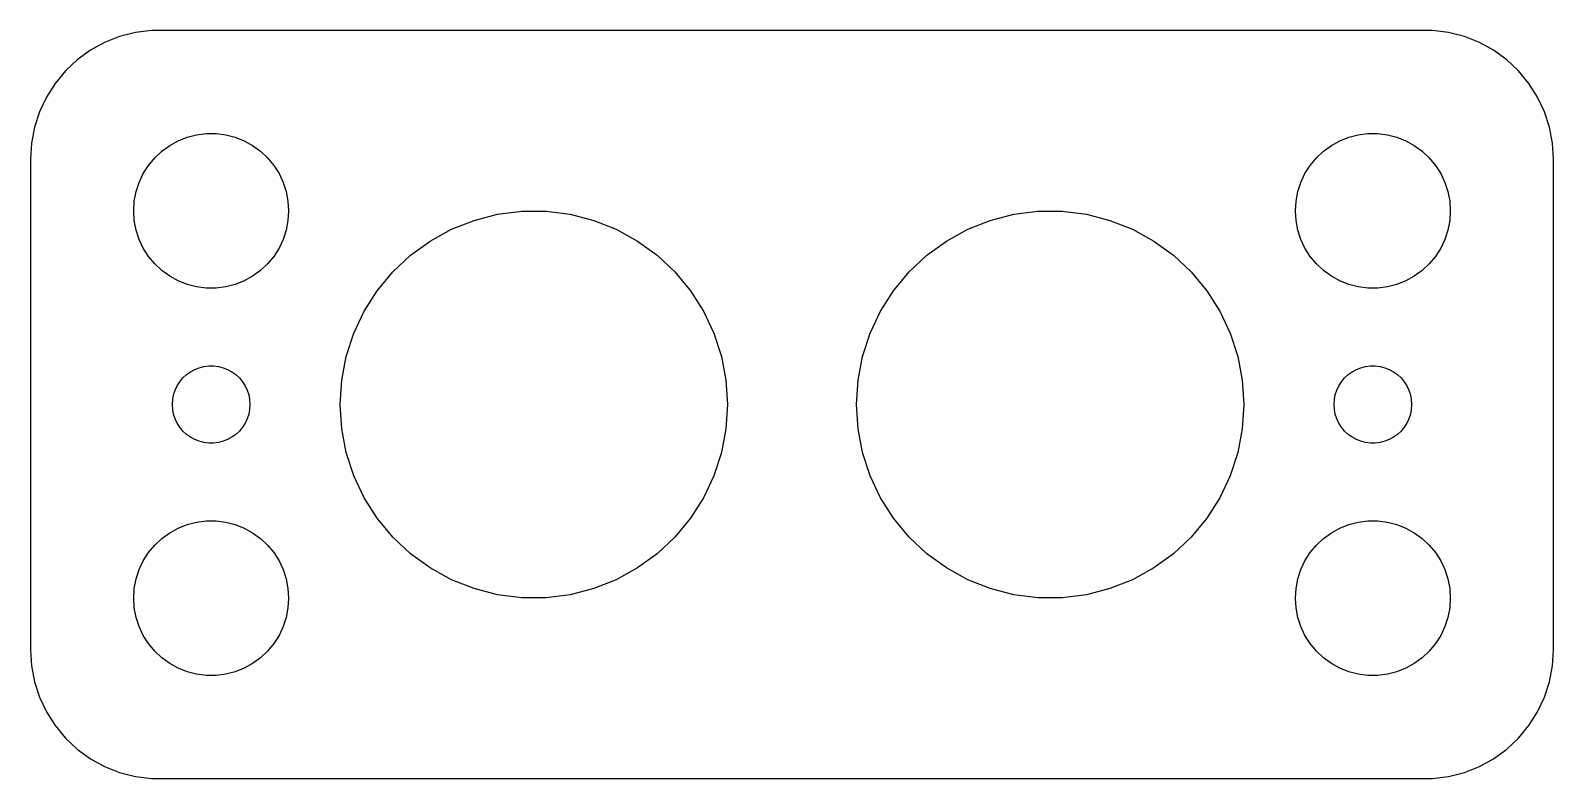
# Model space of a CAD drawing. Header units: metres. Extents: x -29.5 to 29.5, y -14.5 to 14.5.
import ezdxf

# ---------------------------------------------------------------- set-up
doc = ezdxf.new("R2010")
doc.units = ezdxf.units.M

msp = doc.modelspace()

# ---------------------------------------------------------------- linework, layer by layer
for p, q in [((-26.0451, 14.2553), (-26.6289, 14.0241)), ((-25.4369, 14.4114), (-26.0451, 14.2553)), ((-24.8139, 14.4901), (-25.4369, 14.4114)), ((24.8139, 14.4901), (-24.8139, 14.4901)), ((25.4369, 14.4114), (24.8139, 14.4901)), ((26.0451, 14.2553), (25.4369, 14.4114)), ((26.6289, 14.0241), (26.0451, 14.2553)), ((-27.1791, 13.7216), (-27.6871, 13.3526)), ((-26.6289, 14.0241), (-27.1791, 13.7216)), ((27.1791, 13.7216), (26.6289, 14.0241)), ((27.6871, 13.3526), (27.1791, 13.7216)), ((-27.6871, 13.3526), (-28.1448, 12.9227)), ((28.1448, 12.9227), (27.6871, 13.3526)), ((-28.5451, 12.4389), (-28.8815, 11.9088)), ((-28.1448, 12.9227), (-28.5451, 12.4389)), ((28.5451, 12.4389), (28.1448, 12.9227)), ((28.8815, 11.9088), (28.5451, 12.4389)), ((-28.8815, 11.9088), (-29.1489, 11.3406)), ((29.1489, 11.3406), (28.8815, 11.9088)), ((-29.1489, 11.3406), (-29.3429, 10.7434)), ((29.3429, 10.7434), (29.1489, 11.3406)), ((-29.3429, 10.7434), (-29.4606, 10.1267)), ((29.4606, 10.1267), (29.3429, 10.7434)), ((-29.4606, 10.1267), (-29.5, 9.5)), ((-24.4123, 9.81154), (-24.1075, 10.033)), ((-24.1075, 10.033), (-23.7773, 10.2145)), ((-23.7773, 10.2145), (-23.427, 10.3532)), ((-23.427, 10.3532), (-23.0621, 10.4469)), ((-23.0621, 10.4469), (-22.6884, 10.4941)), ((-22.6884, 10.4941), (-22.3116, 10.4941)), ((-22.3116, 10.4941), (-21.9379, 10.4469)), ((-21.9379, 10.4469), (-21.5729, 10.3532)), ((-21.5729, 10.3532), (-21.2227, 10.2145)), ((-21.2227, 10.2145), (-20.8925, 10.033)), ((-20.8925, 10.033), (-20.5877, 9.81154)), ((20.5877, 9.81154), (20.8925, 10.033)), ((20.8925, 10.033), (21.2227, 10.2145)), ((21.2227, 10.2145), (21.5729, 10.3532)), ((21.5729, 10.3532), (21.9379, 10.4469)), ((21.9379, 10.4469), (22.3116, 10.4941)), ((22.3116, 10.4941), (22.6884, 10.4941)), ((22.6884, 10.4941), (23.0621, 10.4469)), ((23.0621, 10.4469), (23.427, 10.3532)), ((23.427, 10.3532), (23.7773, 10.2145)), ((23.7773, 10.2145), (24.1075, 10.033)), ((24.1075, 10.033), (24.4123, 9.81154)), ((29.5, 9.5), (29.4606, 10.1267)), ((-29.5, 9.5), (-29.5, -9.5)), ((-24.927, 9.26335), (-24.6869, 9.55363)), ((-24.6869, 9.55363), (-24.4123, 9.81154)), ((-20.5877, 9.81154), (-20.3131, 9.55363)), ((-20.3131, 9.55363), (-20.0729, 9.26335)), ((20.0729, 9.26335), (20.3131, 9.55363)), ((20.3131, 9.55363), (20.5877, 9.81154)), ((24.4123, 9.81154), (24.6869, 9.55363)), ((24.6869, 9.55363), (24.927, 9.26335)), ((29.5, -9.5), (29.5, 9.5)), ((-25.2893, 8.60437), (-25.1289, 8.94525)), ((-25.1289, 8.94525), (-24.927, 9.26335)), ((-20.0729, 9.26335), (-19.8711, 8.94525)), ((-19.8711, 8.94525), (-19.7107, 8.60437)), ((19.7107, 8.60437), (19.8711, 8.94525)), ((19.8711, 8.94525), (20.0729, 9.26335)), ((24.927, 9.26335), (25.1289, 8.94525)), ((25.1289, 8.94525), (25.2893, 8.60437)), ((-25.4057, 8.24606), (-25.2893, 8.60437)), ((-19.7107, 8.60437), (-19.5942, 8.24606)), ((19.5942, 8.24606), (19.7107, 8.60437)), ((25.2893, 8.60437), (25.4057, 8.24606)), ((-25.5, 7.5), (-25.4763, 7.87599)), ((-25.4763, 7.87599), (-25.4057, 8.24606)), ((-19.5942, 8.24606), (-19.5237, 7.87599)), ((-19.5237, 7.87599), (-19.5, 7.5)), ((19.5, 7.5), (19.5237, 7.87599)), ((19.5237, 7.87599), (19.5942, 8.24606)), ((25.4057, 8.24606), (25.4763, 7.87599)), ((25.4763, 7.87599), (25.5, 7.5)), ((-25.4763, 7.12399), (-25.5, 7.5)), ((-25.4057, 6.75392), (-25.4763, 7.12399)), ((-19.5237, 7.12399), (-19.5942, 6.75392)), ((-19.5, 7.5), (-19.5237, 7.12399)), ((-13.1933, 6.78619), (-12.3176, 7.13292)), ((-12.3176, 7.13292), (-11.4053, 7.36714)), ((-11.4053, 7.36714), (-10.4709, 7.4852)), ((-10.4709, 7.4852), (-9.52907, 7.4852)), ((-9.52907, 7.4852), (-8.59464, 7.36714)), ((-8.59464, 7.36714), (-7.68236, 7.13292)), ((-7.68236, 7.13292), (-6.80664, 6.78619)), ((6.80664, 6.78619), (7.68236, 7.13292)), ((7.68236, 7.13292), (8.59464, 7.36714)), ((8.59464, 7.36714), (9.52907, 7.4852)), ((9.52907, 7.4852), (10.4709, 7.4852)), ((10.4709, 7.4852), (11.4053, 7.36714)), ((11.4053, 7.36714), (12.3176, 7.13292)), ((12.3176, 7.13292), (13.1933, 6.78619)), ((19.5237, 7.12399), (19.5, 7.5)), ((19.5942, 6.75392), (19.5237, 7.12399)), ((25.4763, 7.12399), (25.4057, 6.75392)), ((25.5, 7.5), (25.4763, 7.12399)), ((-25.2893, 6.39561), (-25.4057, 6.75392)), ((-19.5942, 6.75392), (-19.7107, 6.39561)), ((-14.0187, 6.33246), (-13.1933, 6.78619)), ((-6.80664, 6.78619), (-5.98129, 6.33246)), ((5.98129, 6.33246), (6.80664, 6.78619)), ((13.1933, 6.78619), (14.0187, 6.33246)), ((19.7107, 6.39561), (19.5942, 6.75392)), ((25.4057, 6.75392), (25.2893, 6.39561)), ((-25.1289, 6.05473), (-25.2893, 6.39561)), ((-24.927, 5.73663), (-25.1289, 6.05473)), ((-19.8711, 6.05473), (-20.0729, 5.73663)), ((-19.7107, 6.39561), (-19.8711, 6.05473)), ((-14.7807, 5.77884), (-14.0187, 6.33246)), ((-5.98129, 6.33246), (-5.21931, 5.77884)), ((5.21931, 5.77884), (5.98129, 6.33246)), ((14.0187, 6.33246), (14.7807, 5.77884)), ((19.8711, 6.05473), (19.7107, 6.39561)), ((20.0729, 5.73663), (19.8711, 6.05473)), ((25.1289, 6.05473), (24.927, 5.73663)), ((25.2893, 6.39561), (25.1289, 6.05473)), ((-24.6869, 5.44635), (-24.927, 5.73663)), ((-24.4123, 5.18845), (-24.6869, 5.44635)), ((-20.3131, 5.44635), (-20.5877, 5.18845)), ((-20.0729, 5.73663), (-20.3131, 5.44635)), ((-15.4673, 5.13409), (-14.7807, 5.77884)), ((-5.21931, 5.77884), (-4.53273, 5.13409)), ((4.53273, 5.13409), (5.21931, 5.77884)), ((14.7807, 5.77884), (15.4673, 5.13409)), ((20.3131, 5.44635), (20.0729, 5.73663)), ((20.5877, 5.18845), (20.3131, 5.44635)), ((24.6869, 5.44635), (24.4123, 5.18845)), ((24.927, 5.73663), (24.6869, 5.44635)), ((-24.1075, 4.96701), (-24.4123, 5.18845)), ((-23.7773, 4.78551), (-24.1075, 4.96701)), ((-23.427, 4.64682), (-23.7773, 4.78551)), ((-21.2227, 4.78551), (-21.5729, 4.64682)), ((-20.8925, 4.96701), (-21.2227, 4.78551)), ((-20.5877, 5.18845), (-20.8925, 4.96701)), ((-16.0676, 4.40839), (-15.4673, 5.13409)), ((-4.53273, 5.13409), (-3.93236, 4.40839)), ((3.93236, 4.40839), (4.53273, 5.13409)), ((15.4673, 5.13409), (16.0676, 4.40839)), ((20.8925, 4.96701), (20.5877, 5.18845)), ((21.2227, 4.78551), (20.8925, 4.96701)), ((21.5729, 4.64682), (21.2227, 4.78551)), ((23.7773, 4.78551), (23.427, 4.64682)), ((24.1075, 4.96701), (23.7773, 4.78551)), ((24.4123, 5.18845), (24.1075, 4.96701)), ((-23.0621, 4.55313), (-23.427, 4.64682)), ((-22.6884, 4.50591), (-23.0621, 4.55313)), ((-22.3116, 4.50591), (-22.6884, 4.50591)), ((-21.9379, 4.55313), (-22.3116, 4.50591)), ((-21.5729, 4.64682), (-21.9379, 4.55313)), ((-16.5723, 3.61314), (-16.0676, 4.40839)), ((-3.93236, 4.40839), (-3.42769, 3.61314)), ((3.42769, 3.61314), (3.93236, 4.40839)), ((16.0676, 4.40839), (16.5723, 3.61314)), ((21.9379, 4.55313), (21.5729, 4.64682)), ((22.3116, 4.50591), (21.9379, 4.55313)), ((22.6884, 4.50591), (22.3116, 4.50591)), ((23.0621, 4.55313), (22.6884, 4.50591)), ((23.427, 4.64682), (23.0621, 4.55313)), ((-16.9733, 2.76093), (-16.5723, 3.61314)), ((-3.42769, 3.61314), (-3.02667, 2.76093)), ((3.02667, 2.76093), (3.42769, 3.61314)), ((16.5723, 3.61314), (16.9733, 2.76093)), ((-17.2644, 1.86517), (-16.9733, 2.76093)), ((-3.02667, 2.76093), (-2.73563, 1.86517)), ((2.73563, 1.86517), (3.02667, 2.76093)), ((16.9733, 2.76093), (17.2644, 1.86517)), ((-17.4409, 0.939987), (-17.2644, 1.86517)), ((-2.73563, 1.86517), (-2.55913, 0.939987)), ((2.55913, 0.939987), (2.73563, 1.86517)), ((17.2644, 1.86517), (17.4409, 0.939987)), ((-23.4561, 1.15576), (-23.3037, 1.26648)), ((-23.3037, 1.26648), (-23.1387, 1.35724)), ((-23.1387, 1.35724), (-22.9635, 1.42657)), ((-22.9635, 1.42657), (-22.7811, 1.47342)), ((-22.7811, 1.47342), (-22.5942, 1.49704)), ((-22.5942, 1.49704), (-22.4058, 1.49704)), ((-22.4058, 1.49704), (-22.2189, 1.47342)), ((-22.2189, 1.47342), (-22.0365, 1.42657)), ((-22.0365, 1.42657), (-21.8613, 1.35724)), ((-21.8613, 1.35724), (-21.6963, 1.26648)), ((-21.6963, 1.26648), (-21.5439, 1.15576)), ((21.5439, 1.15576), (21.6963, 1.26648)), ((21.6963, 1.26648), (21.8613, 1.35724)), ((21.8613, 1.35724), (22.0365, 1.42657)), ((22.0365, 1.42657), (22.2189, 1.47342)), ((22.2189, 1.47342), (22.4058, 1.49704)), ((22.4058, 1.49704), (22.5942, 1.49704)), ((22.5942, 1.49704), (22.7811, 1.47342)), ((22.7811, 1.47342), (22.9635, 1.42657)), ((22.9635, 1.42657), (23.1387, 1.35724)), ((23.1387, 1.35724), (23.3037, 1.26648)), ((23.3037, 1.26648), (23.4561, 1.15576)), ((-23.8947, 0.552185), (-23.8145, 0.722626)), ((-23.8145, 0.722626), (-23.7135, 0.881668)), ((-23.7135, 0.881668), (-23.5934, 1.02681)), ((-23.5934, 1.02681), (-23.4561, 1.15576)), ((-21.5439, 1.15576), (-21.4065, 1.02681)), ((-21.4065, 1.02681), (-21.2865, 0.881668)), ((-21.2865, 0.881668), (-21.1855, 0.722626)), ((-21.1855, 0.722626), (-21.1053, 0.552185)), ((-17.5, 0), (-17.4409, 0.939987)), ((-2.55913, 0.939987), (-2.5, 0)), ((2.5, 0), (2.55913, 0.939987)), ((17.4409, 0.939987), (17.5, 0)), ((21.1053, 0.552185), (21.1855, 0.722626)), ((21.1855, 0.722626), (21.2865, 0.881668)), ((21.2865, 0.881668), (21.4065, 1.02681)), ((21.4065, 1.02681), (21.5439, 1.15576)), ((23.4561, 1.15576), (23.5934, 1.02681)), ((23.5934, 1.02681), (23.7135, 0.881668)), ((23.7135, 0.881668), (23.8145, 0.722626)), ((23.8145, 0.722626), (23.8947, 0.552185)), ((-24, 0), (-23.9882, 0.187988)), ((-23.9882, -0.187988), (-24, 0)), ((-23.9882, 0.187988), (-23.9529, 0.373032)), ((-23.9529, 0.373032), (-23.8947, 0.552185)), ((-21.1053, 0.552185), (-21.0471, 0.373032)), ((-21.0471, 0.373032), (-21.0118, 0.187988)), ((-21.0118, 0.187988), (-21, 0)), ((-21, 0), (-21.0118, -0.187988)), ((-17.4409, -0.939987), (-17.5, 0)), ((-2.5, 0), (-2.55913, -0.939987)), ((2.55913, -0.939987), (2.5, 0)), ((17.5, 0), (17.4409, -0.939987)), ((21, 0), (21.0118, 0.187988)), ((21.0118, -0.187988), (21, 0)), ((21.0118, 0.187988), (21.0471, 0.373032)), ((21.0471, 0.373032), (21.1053, 0.552185)), ((23.8947, 0.552185), (23.9529, 0.373032)), ((23.9529, 0.373032), (23.9882, 0.187988)), ((23.9882, 0.187988), (24, 0)), ((24, 0), (23.9882, -0.187988)), ((-23.9529, -0.373032), (-23.9882, -0.187988)), ((-23.8947, -0.552185), (-23.9529, -0.373032)), ((-23.8145, -0.722626), (-23.8947, -0.552185)), ((-21.1053, -0.552185), (-21.1855, -0.722626)), ((-21.0471, -0.373032), (-21.1053, -0.552185)), ((-21.0118, -0.187988), (-21.0471, -0.373032)), ((21.0471, -0.373032), (21.0118, -0.187988)), ((21.1053, -0.552185), (21.0471, -0.373032)), ((21.1855, -0.722626), (21.1053, -0.552185)), ((23.8947, -0.552185), (23.8145, -0.722626)), ((23.9529, -0.373032), (23.8947, -0.552185)), ((23.9882, -0.187988), (23.9529, -0.373032)), ((-23.7135, -0.881668), (-23.8145, -0.722626)), ((-23.5934, -1.02681), (-23.7135, -0.881668)), ((-23.4561, -1.15576), (-23.5934, -1.02681)), ((-23.3037, -1.26648), (-23.4561, -1.15576)), ((-21.5439, -1.15576), (-21.6963, -1.26648)), ((-21.4065, -1.02681), (-21.5439, -1.15576)), ((-21.2865, -0.881668), (-21.4065, -1.02681)), ((-21.1855, -0.722626), (-21.2865, -0.881668)), ((-17.2644, -1.86517), (-17.4409, -0.939987)), ((-2.55913, -0.939987), (-2.73563, -1.86517)), ((2.73563, -1.86517), (2.55913, -0.939987)), ((17.4409, -0.939987), (17.2644, -1.86517)), ((21.2865, -0.881668), (21.1855, -0.722626)), ((21.4065, -1.02681), (21.2865, -0.881668)), ((21.5439, -1.15576), (21.4065, -1.02681)), ((21.6963, -1.26648), (21.5439, -1.15576)), ((23.4561, -1.15576), (23.3037, -1.26648)), ((23.5934, -1.02681), (23.4561, -1.15576)), ((23.7135, -0.881668), (23.5934, -1.02681)), ((23.8145, -0.722626), (23.7135, -0.881668)), ((-23.1387, -1.35724), (-23.3037, -1.26648)), ((-22.9635, -1.42657), (-23.1387, -1.35724)), ((-22.7811, -1.47342), (-22.9635, -1.42657)), ((-22.5942, -1.49704), (-22.7811, -1.47342)), ((-22.4058, -1.49704), (-22.5942, -1.49704)), ((-22.2189, -1.47342), (-22.4058, -1.49704)), ((-22.0365, -1.42657), (-22.2189, -1.47342)), ((-21.8613, -1.35724), (-22.0365, -1.42657)), ((-21.6963, -1.26648), (-21.8613, -1.35724)), ((21.8613, -1.35724), (21.6963, -1.26648)), ((22.0365, -1.42657), (21.8613, -1.35724)), ((22.2189, -1.47342), (22.0365, -1.42657)), ((22.4058, -1.49704), (22.2189, -1.47342)), ((22.5942, -1.49704), (22.4058, -1.49704)), ((22.7811, -1.47342), (22.5942, -1.49704)), ((22.9635, -1.42657), (22.7811, -1.47342)), ((23.1387, -1.35724), (22.9635, -1.42657)), ((23.3037, -1.26648), (23.1387, -1.35724)), ((-16.9733, -2.76093), (-17.2644, -1.86517)), ((-2.73563, -1.86517), (-3.02667, -2.76093)), ((3.02667, -2.76093), (2.73563, -1.86517)), ((17.2644, -1.86517), (16.9733, -2.76093)), ((-16.5723, -3.61314), (-16.9733, -2.76093)), ((-3.02667, -2.76093), (-3.42769, -3.61314)), ((3.42769, -3.61314), (3.02667, -2.76093)), ((16.9733, -2.76093), (16.5723, -3.61314)), ((-16.0676, -4.40839), (-16.5723, -3.61314)), ((-3.42769, -3.61314), (-3.93236, -4.40839)), ((3.93236, -4.40839), (3.42769, -3.61314)), ((16.5723, -3.61314), (16.0676, -4.40839)), ((-23.7773, -4.78551), (-23.427, -4.64682)), ((-23.427, -4.64682), (-23.0621, -4.55313)), ((-23.0621, -4.55313), (-22.6884, -4.50591)), ((-22.6884, -4.50591), (-22.3116, -4.50591)), ((-22.3116, -4.50591), (-21.9379, -4.55313)), ((-21.9379, -4.55313), (-21.5729, -4.64682)), ((-21.5729, -4.64682), (-21.2227, -4.78551)), ((-15.4673, -5.13409), (-16.0676, -4.40839)), ((-3.93236, -4.40839), (-4.53273, -5.13409)), ((4.53273, -5.13409), (3.93236, -4.40839)), ((16.0676, -4.40839), (15.4673, -5.13409)), ((21.2227, -4.78551), (21.5729, -4.64682)), ((21.5729, -4.64682), (21.9379, -4.55313)), ((21.9379, -4.55313), (22.3116, -4.50591)), ((22.3116, -4.50591), (22.6884, -4.50591)), ((22.6884, -4.50591), (23.0621, -4.55313)), ((23.0621, -4.55313), (23.427, -4.64682)), ((23.427, -4.64682), (23.7773, -4.78551)), ((-24.6869, -5.44635), (-24.4123, -5.18845)), ((-24.4123, -5.18845), (-24.1075, -4.96701)), ((-24.1075, -4.96701), (-23.7773, -4.78551)), ((-21.2227, -4.78551), (-20.8925, -4.96701)), ((-20.8925, -4.96701), (-20.5877, -5.18845)), ((-20.5877, -5.18845), (-20.3131, -5.44635)), ((-14.7807, -5.77884), (-15.4673, -5.13409)), ((-4.53273, -5.13409), (-5.21931, -5.77884)), ((5.21931, -5.77884), (4.53273, -5.13409)), ((15.4673, -5.13409), (14.7807, -5.77884)), ((20.3131, -5.44635), (20.5877, -5.18845)), ((20.5877, -5.18845), (20.8925, -4.96701)), ((20.8925, -4.96701), (21.2227, -4.78551)), ((23.7773, -4.78551), (24.1075, -4.96701)), ((24.1075, -4.96701), (24.4123, -5.18845)), ((24.4123, -5.18845), (24.6869, -5.44635)), ((-25.1289, -6.05473), (-24.927, -5.73663)), ((-24.927, -5.73663), (-24.6869, -5.44635)), ((-20.3131, -5.44635), (-20.0729, -5.73663)), ((-20.0729, -5.73663), (-19.8711, -6.05473)), ((-14.0187, -6.33246), (-14.7807, -5.77884)), ((-5.21931, -5.77884), (-5.98129, -6.33246)), ((5.98129, -6.33246), (5.21931, -5.77884)), ((14.7807, -5.77884), (14.0187, -6.33246)), ((19.8711, -6.05473), (20.0729, -5.73663)), ((20.0729, -5.73663), (20.3131, -5.44635)), ((24.6869, -5.44635), (24.927, -5.73663)), ((24.927, -5.73663), (25.1289, -6.05473)), ((-25.4057, -6.75392), (-25.2893, -6.39561)), ((-25.2893, -6.39561), (-25.1289, -6.05473)), ((-19.8711, -6.05473), (-19.7107, -6.39561)), ((-19.7107, -6.39561), (-19.5942, -6.75392)), ((-13.1933, -6.78619), (-14.0187, -6.33246)), ((-5.98129, -6.33246), (-6.80664, -6.78619)), ((6.80664, -6.78619), (5.98129, -6.33246)), ((14.0187, -6.33246), (13.1933, -6.78619)), ((19.5942, -6.75392), (19.7107, -6.39561)), ((19.7107, -6.39561), (19.8711, -6.05473)), ((25.1289, -6.05473), (25.2893, -6.39561)), ((25.2893, -6.39561), (25.4057, -6.75392)), ((-25.4763, -7.12399), (-25.4057, -6.75392)), ((-19.5942, -6.75392), (-19.5237, -7.12399)), ((-12.3176, -7.13292), (-13.1933, -6.78619)), ((-6.80664, -6.78619), (-7.68236, -7.13292)), ((7.68236, -7.13292), (6.80664, -6.78619)), ((13.1933, -6.78619), (12.3176, -7.13292)), ((19.5237, -7.12399), (19.5942, -6.75392)), ((25.4057, -6.75392), (25.4763, -7.12399)), ((-25.5, -7.5), (-25.4763, -7.12399)), ((-25.4763, -7.87599), (-25.5, -7.5)), ((-19.5237, -7.12399), (-19.5, -7.5)), ((-19.5, -7.5), (-19.5237, -7.87599)), ((-11.4053, -7.36714), (-12.3176, -7.13292)), ((-10.4709, -7.4852), (-11.4053, -7.36714)), ((-9.52907, -7.4852), (-10.4709, -7.4852)), ((-8.59464, -7.36714), (-9.52907, -7.4852)), ((-7.68236, -7.13292), (-8.59464, -7.36714)), ((8.59464, -7.36714), (7.68236, -7.13292)), ((9.52907, -7.4852), (8.59464, -7.36714)), ((10.4709, -7.4852), (9.52907, -7.4852)), ((11.4053, -7.36714), (10.4709, -7.4852)), ((12.3176, -7.13292), (11.4053, -7.36714)), ((19.5, -7.5), (19.5237, -7.12399)), ((19.5237, -7.87599), (19.5, -7.5)), ((25.4763, -7.12399), (25.5, -7.5)), ((25.5, -7.5), (25.4763, -7.87599)), ((-25.4057, -8.24606), (-25.4763, -7.87599)), ((-25.2893, -8.60437), (-25.4057, -8.24606)), ((-19.5942, -8.24606), (-19.7107, -8.60437)), ((-19.5237, -7.87599), (-19.5942, -8.24606)), ((19.5942, -8.24606), (19.5237, -7.87599)), ((19.7107, -8.60437), (19.5942, -8.24606)), ((25.4057, -8.24606), (25.2893, -8.60437)), ((25.4763, -7.87599), (25.4057, -8.24606)), ((-25.1289, -8.94525), (-25.2893, -8.60437)), ((-19.7107, -8.60437), (-19.8711, -8.94525)), ((19.8711, -8.94525), (19.7107, -8.60437)), ((25.2893, -8.60437), (25.1289, -8.94525)), ((-24.927, -9.26335), (-25.1289, -8.94525)), ((-24.6869, -9.55363), (-24.927, -9.26335)), ((-20.0729, -9.26335), (-20.3131, -9.55363)), ((-19.8711, -8.94525), (-20.0729, -9.26335)), ((20.0729, -9.26335), (19.8711, -8.94525)), ((20.3131, -9.55363), (20.0729, -9.26335)), ((24.927, -9.26335), (24.6869, -9.55363)), ((25.1289, -8.94525), (24.927, -9.26335)), ((-29.5, -9.5), (-29.4606, -10.1267)), ((-24.4123, -9.81154), (-24.6869, -9.55363)), ((-24.1075, -10.033), (-24.4123, -9.81154)), ((-20.5877, -9.81154), (-20.8925, -10.033)), ((-20.3131, -9.55363), (-20.5877, -9.81154)), ((20.5877, -9.81154), (20.3131, -9.55363)), ((20.8925, -10.033), (20.5877, -9.81154)), ((24.4123, -9.81154), (24.1075, -10.033)), ((24.6869, -9.55363), (24.4123, -9.81154)), ((29.4606, -10.1267), (29.5, -9.5)), ((-29.4606, -10.1267), (-29.3429, -10.7434)), ((-23.7773, -10.2145), (-24.1075, -10.033)), ((-23.427, -10.3532), (-23.7773, -10.2145)), ((-23.0621, -10.4469), (-23.427, -10.3532)), ((-22.6884, -10.4941), (-23.0621, -10.4469)), ((-22.3116, -10.4941), (-22.6884, -10.4941)), ((-21.9379, -10.4469), (-22.3116, -10.4941)), ((-21.5729, -10.3532), (-21.9379, -10.4469)), ((-21.2227, -10.2145), (-21.5729, -10.3532)), ((-20.8925, -10.033), (-21.2227, -10.2145)), ((21.2227, -10.2145), (20.8925, -10.033)), ((21.5729, -10.3532), (21.2227, -10.2145)), ((21.9379, -10.4469), (21.5729, -10.3532)), ((22.3116, -10.4941), (21.9379, -10.4469)), ((22.6884, -10.4941), (22.3116, -10.4941)), ((23.0621, -10.4469), (22.6884, -10.4941)), ((23.427, -10.3532), (23.0621, -10.4469)), ((23.7773, -10.2145), (23.427, -10.3532)), ((24.1075, -10.033), (23.7773, -10.2145)), ((29.3429, -10.7434), (29.4606, -10.1267)), ((-29.3429, -10.7434), (-29.1489, -11.3406)), ((29.1489, -11.3406), (29.3429, -10.7434)), ((-29.1489, -11.3406), (-28.8815, -11.9088)), ((28.8815, -11.9088), (29.1489, -11.3406)), ((-28.8815, -11.9088), (-28.5451, -12.4389)), ((28.5451, -12.4389), (28.8815, -11.9088)), ((-28.5451, -12.4389), (-28.1448, -12.9227)), ((-28.1448, -12.9227), (-27.6871, -13.3526)), ((27.6871, -13.3526), (28.1448, -12.9227)), ((28.1448, -12.9227), (28.5451, -12.4389)), ((-27.6871, -13.3526), (-27.1791, -13.7216)), ((27.1791, -13.7216), (27.6871, -13.3526)), ((-27.1791, -13.7216), (-26.6289, -14.0241)), ((-26.6289, -14.0241), (-26.0451, -14.2553)), ((26.0451, -14.2553), (26.6289, -14.0241)), ((26.6289, -14.0241), (27.1791, -13.7216)), ((-26.0451, -14.2553), (-25.4369, -14.4114)), ((-25.4369, -14.4114), (-24.8139, -14.4901)), ((-24.8139, -14.4901), (24.8139, -14.4901)), ((24.8139, -14.4901), (25.4369, -14.4114)), ((25.4369, -14.4114), (26.0451, -14.2553))]:
    msp.add_line(p, q)

doc.saveas('drawing.dxf')
